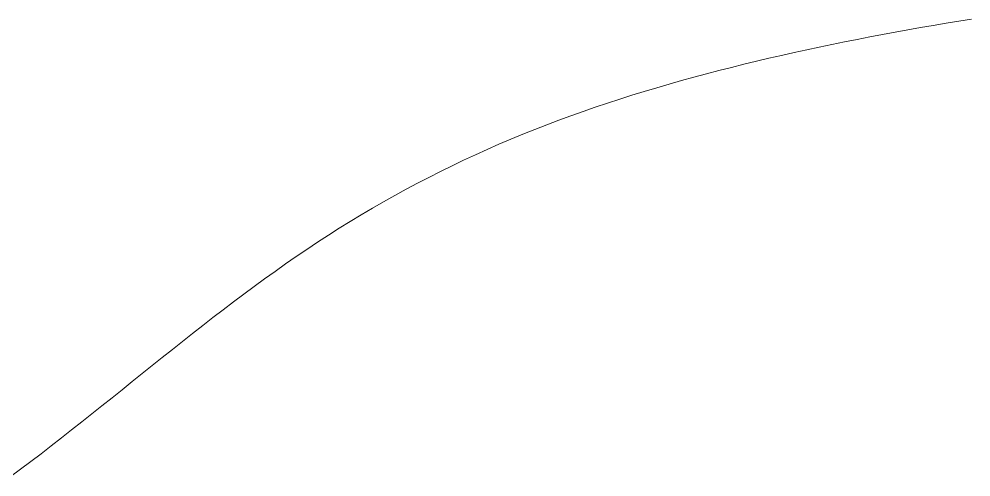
# Model space of a CAD drawing. Extents: x -5208 to -4788, y -2139 to -1842.
# Drawn here: x -4963.57 to -4927.59, y -2095.15 to -2077.84 of the extents above; entities that cross this region are included whole.
import ezdxf

# ---------------------------------------------------------------- set-up
doc = ezdxf.new("R2010")
doc.units = 0
doc.header["$LTSCALE"] = 7
doc.layers.add('Trimetric', color=7, linetype='CONTINUOUS')

msp = doc.modelspace()

# ---------------------------------------------------------------- linework, layer by layer
at = {"layer": 'Trimetric', "color": 0, "linetype": 'Continuous', "lineweight": 18}
msp.add_lwpolyline([(-4963.907, -2095.145), (-4963.517, -2094.854), (-4963.127, -2094.561), (-4962.739, -2094.266), (-4962.353, -2093.968), (-4961.967, -2093.67), (-4961.584, -2093.368), (-4961.201, -2093.066), (-4960.82, -2092.763), (-4960.439, -2092.459), (-4960.058, -2092.154), (-4959.678, -2091.849), (-4959.299, -2091.543), (-4958.919, -2091.237), (-4958.539, -2090.932), (-4958.158, -2090.627), (-4957.777, -2090.323), (-4957.396, -2090.02), (-4957.013, -2089.718), (-4956.629, -2089.417), (-4956.244, -2089.119), (-4955.857, -2088.822), (-4955.468, -2088.527), (-4955.078, -2088.236), (-4954.686, -2087.945), (-4954.291, -2087.659), (-4953.896, -2087.375), (-4953.496, -2087.095), (-4953.096, -2086.817), (-4952.692, -2086.544), (-4952.287, -2086.273), (-4951.877, -2086.009), (-4951.467, -2085.745), (-4951.052, -2085.489), (-4950.636, -2085.235), (-4950.216, -2084.988), (-4949.791, -2084.749), (-4949.366, -2084.51), (-4948.941, -2084.271), (-4948.512, -2084.04), (-4948.077, -2083.821), (-4947.641, -2083.601), (-4947.206, -2083.382), (-4946.767, -2083.17), (-4946.323, -2082.969), (-4945.878, -2082.769), (-4945.434, -2082.568), (-4944.986, -2082.376), (-4944.534, -2082.194), (-4944.081, -2082.013), (-4943.629, -2081.831), (-4943.173, -2081.658), (-4942.714, -2081.494), (-4942.255, -2081.331), (-4941.796, -2081.167), (-4941.333, -2081.013), (-4940.868, -2080.866), (-4940.404, -2080.718), (-4939.939, -2080.57), (-4939.471, -2080.433), (-4939.003, -2080.299), (-4938.534, -2080.165), (-4938.065, -2080.032), (-4937.593, -2079.909), (-4937.121, -2079.787), (-4936.649, -2079.665), (-4936.177, -2079.544), (-4935.702, -2079.433), (-4935.228, -2079.321), (-4934.753, -2079.21), (-4934.278, -2079.101), (-4933.801, -2078.999), (-4933.325, -2078.897), (-4932.848, -2078.794), (-4932.37, -2078.698), (-4931.891, -2078.607), (-4931.412, -2078.515), (-4930.934, -2078.424), (-4930.455, -2078.333), (-4929.976, -2078.241), (-4929.496, -2078.155), (-4929.015, -2078.075), (-4928.534, -2077.995), (-4928.053, -2077.916), (-4927.572, -2077.836)], dxfattribs=at)

doc.saveas('drawing.dxf')
